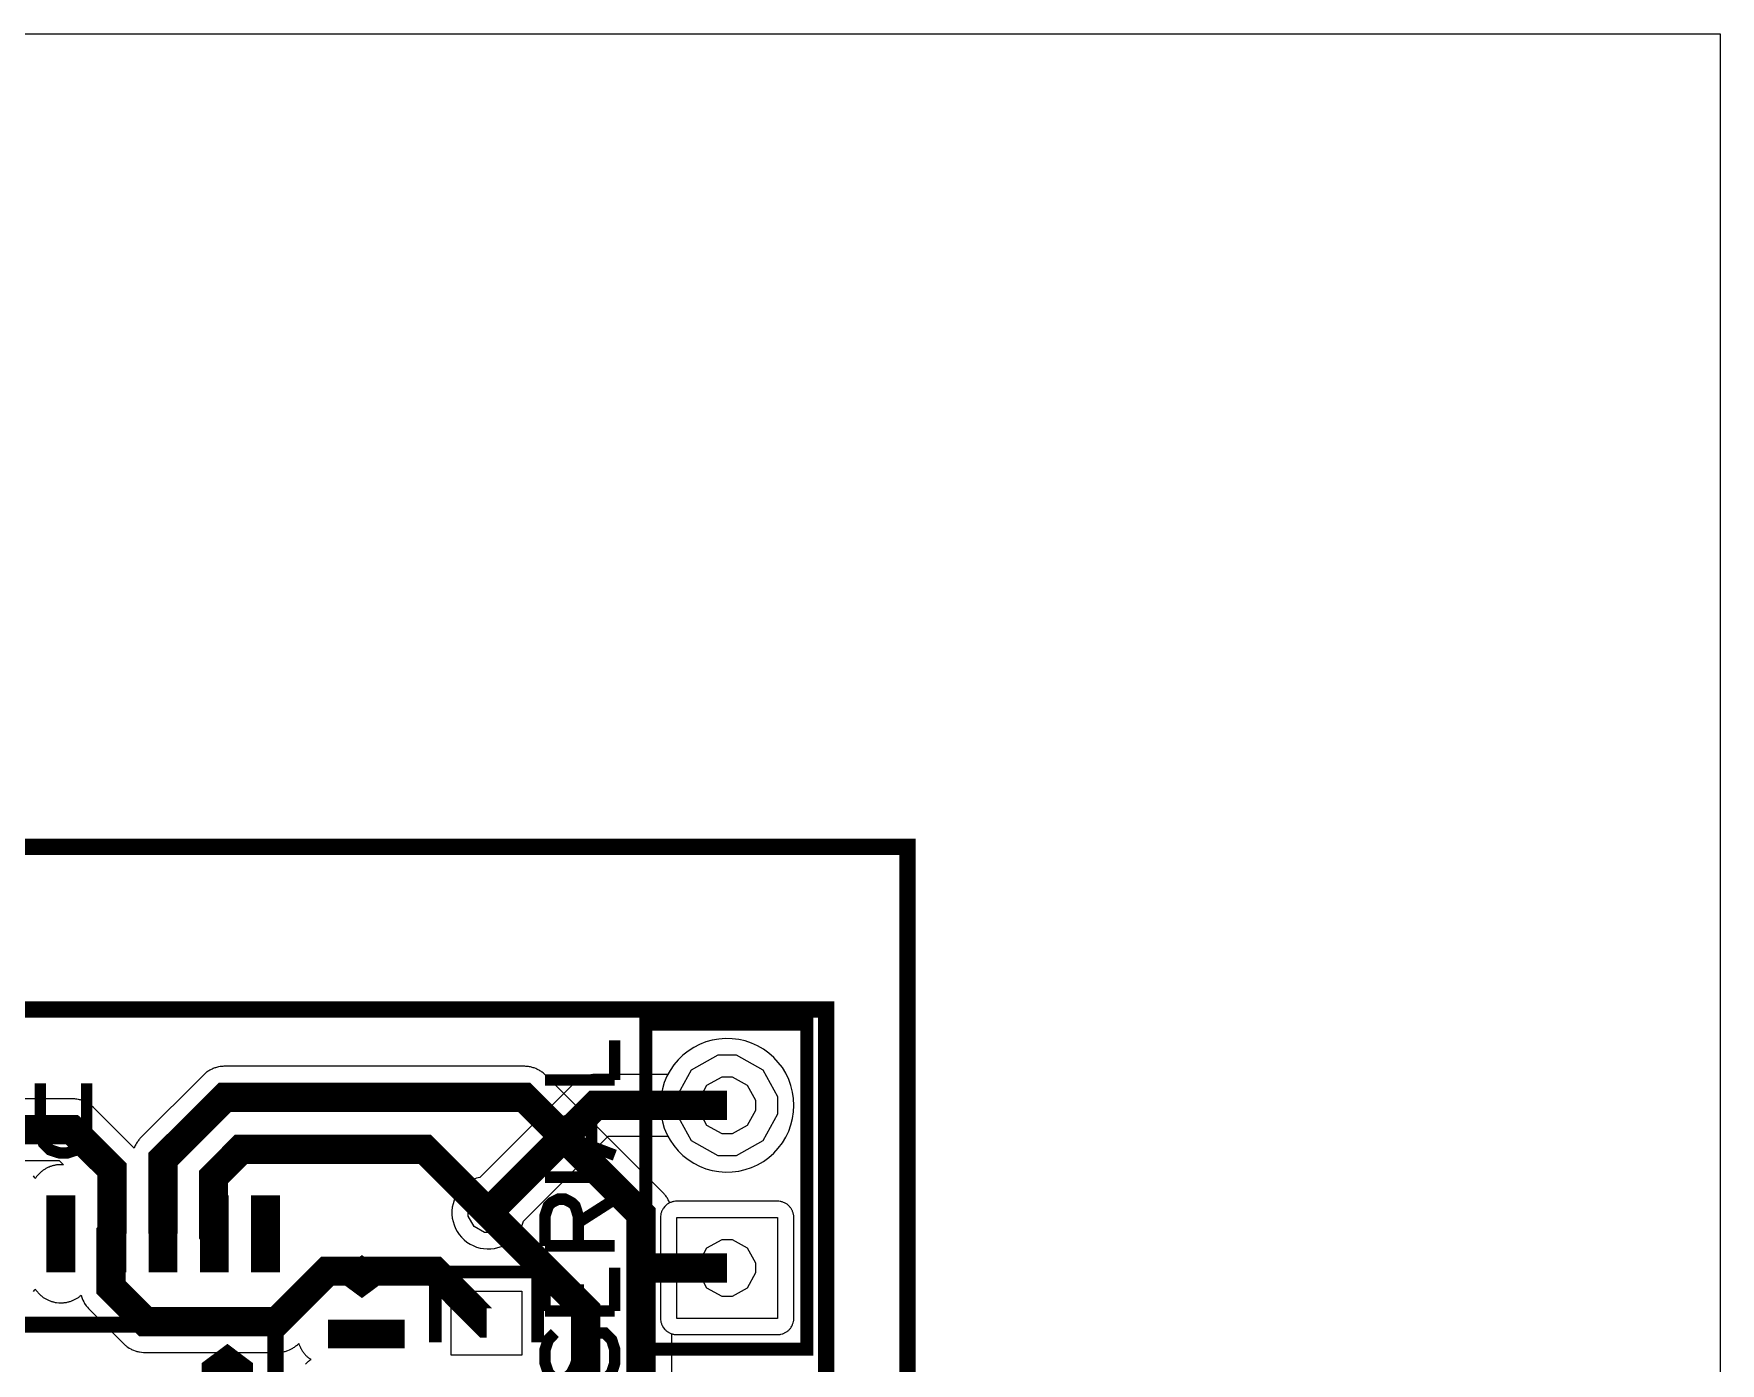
# Model space of a CAD drawing. Extents: x 0 to 5, y 0 to 2.5.
# Drawn here: x 3.919 to 5, y 1.648 to 2.5 of the extents above; entities that cross this region are included whole.
import ezdxf

# ---------------------------------------------------------------- set-up
doc = ezdxf.new("R2010")
doc.units = 0
doc.layers.get('0').update_dxf_attribs({"linetype": 'CONTINUOUS'})

msp = doc.modelspace()

# ---------------------------------------------------------------- linework, layer by layer
at = {"color": 0}
msp.add_lwpolyline([(0, 2.5), (5, 2.5), (5, 0), (0, 0), (0, 2.5)], close=True, dxfattribs=at)
at = {"color": 5, "const_width": 0.010417}
msp.add_lwpolyline([(0.520833, 1.97917), (4.47917, 1.97917), (4.47917, 0.520833), (0.520833, 0.520833), (0.520833, 1.97917)], close=True, dxfattribs=at)
at = {"color": 1, "const_width": 0.010417}
msp.add_lwpolyline([(0.520833, 1.97917), (4.47917, 1.97917), (4.47917, 0.520833), (0.520833, 0.520833), (0.520833, 1.97917)], close=True, dxfattribs=at)
at = {"color": 6, "const_width": 0.010417}
msp.add_lwpolyline([(0.625, 1.875), (4.42708, 1.875), (4.42708, 0.574978), (0.625, 0.574978), (0.625, 1.875)], close=True, dxfattribs=at)
at = {"color": 5}
for points in [[(0.625, 0.574978), (0.625, 1.875), (4.42708, 1.875), (4.42708, 0.574978), (0.625, 0.574978)], [(4.36247, 1.77072), (4.36675, 1.77083), (4.37099, 1.77138), (4.37517, 1.77235), (4.37918, 1.77371), (4.38308, 1.77544), (4.38678, 1.77756), (4.39025, 1.78006), (4.39344, 1.78288), (4.39632, 1.78603), (4.39893, 1.78944), (4.40115, 1.79308), (4.403, 1.79693), (4.40446, 1.80094), (4.40549, 1.80507), (4.40614, 1.80931), (4.40636, 1.81353), (4.40614, 1.81782), (4.40549, 1.82206), (4.40446, 1.82617), (4.403, 1.83018), (4.40115, 1.83404), (4.39893, 1.83768), (4.39632, 1.84104), (4.39344, 1.84418), (4.39025, 1.847), (4.38678, 1.8495), (4.38308, 1.85161), (4.37918, 1.8534), (4.37517, 1.85476), (4.37099, 1.85568), (4.36675, 1.85622), (4.36247, 1.85633), (4.35824, 1.85601), (4.354, 1.85531), (4.34988, 1.85411), (4.34592, 1.85254), (4.34212, 1.85064), (4.33854, 1.84831), (4.33524, 1.84565), (4.33214, 1.84267), (4.32943, 1.83942), (4.32699, 1.83589), (4.32497, 1.83214), (4.32329, 1.82818), (4.32206, 1.82411), (4.32118, 1.81993), (4.32081, 1.81569), (4.32081, 1.81142), (4.32118, 1.80718), (4.32206, 1.80296), (4.32329, 1.79889), (4.32497, 1.79497), (4.32699, 1.79124), (4.32943, 1.78771), (4.33214, 1.7844), (4.33524, 1.78147), (4.33854, 1.77875), (4.34212, 1.77647), (4.34592, 1.77453), (4.34988, 1.77294), (4.354, 1.77181), (4.35824, 1.77106), (4.36247, 1.77072)], [(4.18679, 1.6945), (4.23199, 1.6945), (4.23199, 1.65354), (4.18679, 1.65354), (4.18679, 1.6945)]]:
    msp.add_lwpolyline(points, close=True, dxfattribs=at)
at = {"color": 1}
for points in [[(0.625, 0.574978), (0.625, 1.875), (4.42708, 1.875), (4.42708, 0.574978), (0.625, 0.574978)], [(4.20985, 1.72157), (4.21213, 1.72163), (4.21446, 1.7219), (4.21669, 1.72244), (4.21892, 1.72314), (4.22103, 1.72413), (4.22304, 1.72526), (4.22488, 1.72661), (4.22661, 1.72814), (4.22819, 1.72988), (4.2296, 1.73172), (4.23085, 1.73367), (4.23182, 1.73579), (4.23264, 1.73796), (4.23296, 1.73936), (4.28738, 1.79372), (4.32563, 1.79372), (4.32699, 1.79124), (4.32943, 1.78771), (4.33214, 1.7844), (4.33524, 1.78147), (4.33854, 1.77875), (4.34212, 1.77647), (4.34592, 1.77453), (4.34988, 1.77294), (4.354, 1.77181), (4.35824, 1.77106), (4.36247, 1.77072), (4.36675, 1.77083), (4.37099, 1.77138), (4.37517, 1.77235), (4.37918, 1.77371), (4.38308, 1.77544), (4.38678, 1.77756), (4.39025, 1.78006), (4.39344, 1.78288), (4.39632, 1.78603), (4.39893, 1.78944), (4.40115, 1.79308), (4.403, 1.79693), (4.40446, 1.80094), (4.40549, 1.80507), (4.40614, 1.80931), (4.40636, 1.81353), (4.40614, 1.81782), (4.40549, 1.82206), (4.40446, 1.82617), (4.403, 1.83018), (4.40115, 1.83404), (4.39893, 1.83768), (4.39632, 1.84104), (4.39344, 1.84418), (4.39025, 1.847), (4.38678, 1.8495), (4.38308, 1.85161), (4.37918, 1.8534), (4.37517, 1.85476), (4.37099, 1.85568), (4.36675, 1.85622), (4.36247, 1.85633), (4.35824, 1.85601), (4.354, 1.85531), (4.34988, 1.85411), (4.34592, 1.85254), (4.34212, 1.85064), (4.33854, 1.84831), (4.33524, 1.84565), (4.33214, 1.84267), (4.32943, 1.83942), (4.32699, 1.83589), (4.32563, 1.83333), (4.2786, 1.83333), (4.278, 1.83328), (4.2774, 1.83328), (4.27681, 1.83317), (4.27621, 1.83311), (4.27501, 1.8329), (4.27442, 1.83274), (4.27387, 1.83263), (4.27328, 1.83242), (4.27274, 1.83225), (4.27214, 1.83203), (4.27106, 1.8316), (4.26942, 1.83078), (4.26893, 1.83046), (4.26844, 1.83018), (4.2679, 1.82981), (4.26742, 1.82949), (4.26699, 1.8291), (4.2665, 1.82872), (4.26563, 1.82796), (4.20503, 1.76736), (4.20301, 1.76682), (4.20085, 1.76594), (4.19879, 1.76492), (4.19683, 1.76367), (4.19504, 1.76221), (4.19336, 1.76058), (4.19189, 1.75885), (4.1906, 1.75689), (4.18951, 1.75489), (4.18858, 1.75271), (4.18788, 1.75054), (4.18744, 1.74826), (4.18722, 1.74593), (4.18722, 1.74365), (4.18744, 1.74132), (4.18788, 1.73904), (4.18858, 1.73688), (4.18951, 1.73469), (4.1906, 1.73269), (4.19189, 1.73074), (4.19336, 1.729), (4.19504, 1.72738), (4.19683, 1.72592), (4.19879, 1.72467), (4.20085, 1.72364), (4.20301, 1.72276), (4.20524, 1.72211), (4.20751, 1.72174), (4.20985, 1.72157)], [(4.33128, 1.66667), (4.39626, 1.66667), (4.39671, 1.66672), (4.39714, 1.66672), (4.39757, 1.66683), (4.39794, 1.66689), (4.39882, 1.6671), (4.39919, 1.66721), (4.39963, 1.66738), (4.40001, 1.66754), (4.40039, 1.66775), (4.40076, 1.66792), (4.40153, 1.66835), (4.40192, 1.66862), (4.40224, 1.66883), (4.40256, 1.66911), (4.40289, 1.66943), (4.40321, 1.66971), (4.40349, 1.67003), (4.40381, 1.67036), (4.40408, 1.67068), (4.40429, 1.67101), (4.40457, 1.67139), (4.405, 1.67215), (4.40517, 1.67253), (4.40539, 1.6729), (4.40554, 1.67329), (4.40571, 1.67372), (4.40582, 1.6741), (4.40603, 1.67497), (4.40608, 1.67535), (4.40619, 1.67578), (4.40619, 1.67622), (4.40625, 1.67665), (4.40625, 1.74208), (4.40619, 1.74251), (4.40619, 1.74294), (4.40608, 1.74338), (4.40603, 1.74382), (4.40593, 1.74425), (4.40582, 1.74462), (4.40571, 1.74507), (4.40554, 1.74544), (4.40539, 1.74588), (4.40517, 1.74625), (4.405, 1.74664), (4.40479, 1.74701), (4.40457, 1.74735), (4.40429, 1.74772), (4.40408, 1.74804), (4.40381, 1.74838), (4.40349, 1.74869), (4.40321, 1.74903), (4.40289, 1.74935), (4.40192, 1.75017), (4.40039, 1.75103), (4.39963, 1.75136), (4.39919, 1.75151), (4.39882, 1.75162), (4.39839, 1.75179), (4.39794, 1.75185), (4.39757, 1.75196), (4.39671, 1.75206), (4.3304, 1.75206), (4.32954, 1.75196), (4.3291, 1.75185), (4.32867, 1.75179), (4.32829, 1.75162), (4.32785, 1.75151), (4.32747, 1.75136), (4.32704, 1.75119), (4.32667, 1.75103), (4.3259, 1.7506), (4.32557, 1.75038), (4.32519, 1.75017), (4.32422, 1.74935), (4.32357, 1.74869), (4.32275, 1.74772), (4.32254, 1.74735), (4.32232, 1.74701), (4.32189, 1.74625), (4.32172, 1.74588), (4.32156, 1.74544), (4.3214, 1.74507), (4.32129, 1.74462), (4.32113, 1.74425), (4.32107, 1.74382), (4.32096, 1.74338), (4.32086, 1.74251), (4.32086, 1.67622), (4.32096, 1.67535), (4.32107, 1.67497), (4.32113, 1.67453), (4.32129, 1.6741), (4.3214, 1.67372), (4.32156, 1.67329), (4.32189, 1.67253), (4.32275, 1.67101), (4.32357, 1.67003), (4.32389, 1.66971), (4.32422, 1.66943), (4.32454, 1.66911), (4.32487, 1.66883), (4.32519, 1.66862), (4.32557, 1.66835), (4.3259, 1.66813), (4.32628, 1.66792), (4.32667, 1.66775), (4.32704, 1.66754), (4.32747, 1.66738), (4.32785, 1.66721), (4.32829, 1.6671), (4.32867, 1.66699), (4.3291, 1.66689), (4.32954, 1.66683), (4.32997, 1.66672), (4.3304, 1.66672), (4.33083, 1.66667), (4.33128, 1.66667)]]:
    msp.add_lwpolyline(points, close=True, dxfattribs=at)
at = {"color": 2, "const_width": 0.008333}
msp.add_lwpolyline([(4.31147, 1.86561), (4.41461, 1.86561), (4.41461, 1.65728), (4.31147, 1.65728), (4.31147, 1.86561)], close=True, dxfattribs=at)
at = {"color": 2, "const_width": 0.007292}
for points in [[(4.29156, 1.82969), (4.29156, 1.85519)], [(4.24685, 1.82969), (4.29156, 1.82969)], [(4.24685, 1.79856), (4.29156, 1.81565)], [(4.27664, 1.78792), (4.27664, 1.80925)], [(4.24685, 1.79856), (4.29156, 1.78157)], [(4.24685, 1.76753), (4.29156, 1.76753)], [(4.24685, 1.72353), (4.24685, 1.74274), (4.24897, 1.74918), (4.25103, 1.75125), (4.25532, 1.75342), (4.2596, 1.75342), (4.26383, 1.75125), (4.26606, 1.74918), (4.26812, 1.74274), (4.26812, 1.72353)], [(4.26812, 1.73844), (4.29156, 1.75342)], [(4.24685, 1.72353), (4.29156, 1.72353)], [(4.24685, 1.68175), (4.24685, 1.70947)], [(4.29156, 1.68175), (4.29156, 1.70947)], [(4.26812, 1.68175), (4.26812, 1.69883)], [(4.24685, 1.68175), (4.29156, 1.68175)], [(4.25319, 1.66769), (4.24897, 1.66342), (4.24685, 1.65707), (4.24685, 1.64854), (4.24897, 1.64219), (4.25319, 1.63792), (4.25749, 1.63792), (4.26178, 1.63997), (4.26383, 1.64219), (4.26606, 1.64649), (4.27029, 1.65929), (4.2724, 1.66342), (4.27447, 1.66564), (4.27875, 1.66769), (4.28521, 1.66769), (4.2895, 1.66342), (4.29156, 1.65707), (4.29156, 1.64854), (4.2895, 1.64219), (4.28521, 1.63792)]]:
    msp.add_lwpolyline(points, dxfattribs=at)
at = {"color": 5}
for points in [[(4.32813, 1.51156), (4.32813, 1.66715), (4.32829, 1.6671), (4.32867, 1.66699), (4.3291, 1.66689), (4.32954, 1.66683), (4.32997, 1.66672), (4.3304, 1.66672), (4.33083, 1.66667), (4.39626, 1.66667), (4.39671, 1.66672), (4.39714, 1.66672), (4.39757, 1.66683), (4.39794, 1.66689), (4.39882, 1.6671), (4.39919, 1.66721), (4.39963, 1.66738), (4.40001, 1.66754), (4.40039, 1.66775), (4.40076, 1.66792), (4.40153, 1.66835), (4.40192, 1.66862), (4.40224, 1.66883), (4.40256, 1.66911), (4.40289, 1.66943), (4.40321, 1.66971), (4.40349, 1.67003), (4.40381, 1.67036), (4.40408, 1.67068), (4.40429, 1.67101), (4.40457, 1.67139), (4.405, 1.67215), (4.40517, 1.67253), (4.40539, 1.6729), (4.40554, 1.67329), (4.40571, 1.67372), (4.40582, 1.6741), (4.40603, 1.67497), (4.40608, 1.67535), (4.40619, 1.67578), (4.40619, 1.67622), (4.40625, 1.67665), (4.40625, 1.74208), (4.40619, 1.74251), (4.40619, 1.74294), (4.40608, 1.74338), (4.40603, 1.74382), (4.40593, 1.74425), (4.40582, 1.74462), (4.40571, 1.74507), (4.40554, 1.74544), (4.40539, 1.74588), (4.40517, 1.74625), (4.405, 1.74664), (4.40479, 1.74701), (4.40457, 1.74735), (4.40429, 1.74772), (4.40408, 1.74804), (4.40381, 1.74838), (4.40349, 1.74869), (4.40321, 1.74903), (4.40289, 1.74935), (4.40192, 1.75017), (4.40039, 1.75103), (4.39963, 1.75136), (4.39919, 1.75151), (4.39882, 1.75162), (4.39839, 1.75179), (4.39794, 1.75185), (4.39757, 1.75196), (4.39671, 1.75206), (4.3304, 1.75206), (4.32954, 1.75196), (4.3291, 1.75185), (4.32867, 1.75179), (4.32829, 1.75162), (4.32785, 1.75151), (4.32747, 1.75136), (4.32704, 1.75119), (4.32671, 1.75103), (4.32661, 1.75131), (4.32639, 1.7519), (4.32611, 1.75244), (4.32585, 1.75293), (4.32557, 1.75347), (4.32525, 1.75401), (4.32497, 1.7545), (4.3246, 1.75499), (4.32428, 1.75549), (4.32389, 1.75597), (4.32351, 1.7564), (4.32314, 1.75689), (4.32275, 1.75732), (4.2469, 1.83317), (4.24647, 1.83356), (4.24599, 1.83393), (4.24556, 1.83431), (4.24507, 1.83469), (4.24457, 1.83501), (4.24408, 1.83539), (4.2436, 1.83567), (4.24306, 1.83599), (4.24251, 1.83626), (4.24203, 1.83653), (4.24149, 1.83681), (4.24089, 1.83703), (4.23981, 1.83746), (4.23921, 1.83763), (4.23867, 1.83783), (4.23807, 1.83794), (4.23747, 1.83811), (4.23693, 1.83822), (4.23633, 1.83832), (4.23574, 1.83838), (4.23514, 1.83849), (4.23454, 1.83849), (4.23394, 1.83854), (4.04107, 1.83854), (4.04047, 1.83849), (4.03988, 1.83849), (4.03928, 1.83838), (4.03868, 1.83832), (4.03749, 1.83811), (4.03694, 1.83794), (4.03635, 1.83783), (4.03575, 1.83763), (4.03521, 1.83746), (4.03467, 1.83724), (4.03407, 1.83703), (4.03353, 1.83681), (4.03244, 1.83626), (4.03196, 1.83599), (4.03142, 1.83567), (4.03093, 1.83539), (4.03043, 1.83501), (4.02994, 1.83469), (4.02897, 1.83393), (4.0281, 1.83317), (4.02767, 1.83274), (3.98807, 1.79318), (3.98768, 1.79275), (3.98725, 1.79232), (3.98687, 1.79183), (3.98649, 1.79139), (3.98617, 1.7909), (3.98579, 1.79042), (3.98546, 1.78993), (3.98514, 1.78939), (3.98486, 1.7889), (3.98454, 1.78836), (3.98426, 1.78782), (3.98406, 1.78728), (3.98378, 1.78674), (3.98356, 1.78618), (3.98356, 1.78608), (3.98329, 1.7864), (3.95774, 1.8119), (3.95731, 1.81233), (3.95643, 1.8131), (3.95546, 1.81386), (3.95497, 1.81418), (3.95449, 1.81456), (3.954, 1.81483), (3.95344, 1.81515), (3.95296, 1.81543), (3.95188, 1.81597), (3.95079, 1.8164), (3.95019, 1.81662), (3.94965, 1.81679), (3.94906, 1.817), (3.94851, 1.81711), (3.94792, 1.81728), (3.94672, 1.81749), (3.94613, 1.81754), (3.94553, 1.81765), (3.94493, 1.81765), (3.94433, 1.81771), (3.78901, 1.81771)], [(3.79779, 1.7781), (3.93554, 1.7781), (3.93826, 1.77544), (3.93778, 1.77544), (3.93733, 1.7755), (3.93582, 1.7755), (3.93533, 1.77544), (3.93485, 1.77544), (3.93386, 1.77533), (3.93343, 1.77522), (3.93289, 1.77518), (3.93246, 1.77507), (3.93192, 1.77496), (3.93147, 1.77485), (3.93099, 1.77468), (3.93056, 1.77458), (3.93007, 1.77442), (3.92964, 1.77425), (3.92914, 1.77403), (3.92871, 1.77388), (3.92822, 1.77365), (3.92785, 1.77344), (3.92736, 1.77322), (3.92697, 1.773), (3.92654, 1.77274), (3.92611, 1.77251), (3.92567, 1.77219), (3.92529, 1.77197), (3.92486, 1.77165), (3.92453, 1.77138), (3.9241, 1.77106), (3.92378, 1.77078), (3.92339, 1.7704), (3.92264, 1.76975), (3.92236, 1.76942), (3.92199, 1.76904), (3.92171, 1.76872), (3.92133, 1.76828), (3.92106, 1.7679), (3.92074, 1.76753), (3.92046, 1.76714), (3.92019, 1.76671), (3.92014, 1.76665), (3.92014, 1.76671), (3.91982, 1.76714), (3.919, 1.76828)], [(3.919, 1.69422), (3.91982, 1.69536), (3.92014, 1.69581), (3.92014, 1.69586), (3.92019, 1.69581), (3.92046, 1.69536), (3.92074, 1.69499), (3.92106, 1.69461), (3.92133, 1.69422), (3.92171, 1.69379), (3.92199, 1.69347), (3.92236, 1.69308), (3.92264, 1.69276), (3.92301, 1.69239), (3.92339, 1.69211), (3.92378, 1.69174), (3.9241, 1.69146), (3.92453, 1.69114), (3.92486, 1.69086), (3.92529, 1.69054), (3.92567, 1.69026), (3.92611, 1.69), (3.92654, 1.68978), (3.92697, 1.68951), (3.92736, 1.68929), (3.92785, 1.68907), (3.92822, 1.68886), (3.92871, 1.68864), (3.92914, 1.68847), (3.92964, 1.68826), (3.93007, 1.6881), (3.93056, 1.68793), (3.93099, 1.68782), (3.93147, 1.68767), (3.93192, 1.68756), (3.93246, 1.68744), (3.93289, 1.68733), (3.93343, 1.68728), (3.93386, 1.68718), (3.93533, 1.68701), (3.93778, 1.68701), (3.93832, 1.68707), (3.93875, 1.68713), (3.93929, 1.68718), (3.93972, 1.68728), (3.94021, 1.68733), (3.94065, 1.68744), (3.94119, 1.68756), (3.94162, 1.68767), (3.94211, 1.68782), (3.94254, 1.68793), (3.94308, 1.6881), (3.94347, 1.68826), (3.94401, 1.68847), (3.94439, 1.68864), (3.94488, 1.68886), (3.94575, 1.68929), (3.94613, 1.68951), (3.94661, 1.68978), (3.947, 1.69), (3.94743, 1.69026), (3.94781, 1.69054), (3.94824, 1.69086), (3.94862, 1.69114), (3.949, 1.69146), (3.94938, 1.69174), (3.9496, 1.69194), (3.94971, 1.69157), (3.94987, 1.69097), (3.95003, 1.69043), (3.95025, 1.68983), (3.95068, 1.68875), (3.95122, 1.68767), (3.9515, 1.68718), (3.95182, 1.68664), (3.95281, 1.68517), (3.95356, 1.68419), (3.95432, 1.68332), (3.97706, 1.6606), (3.97749, 1.66021), (3.97797, 1.65978), (3.9784, 1.6594), (3.97889, 1.65907), (3.97939, 1.65869), (3.98036, 1.65804), (3.98144, 1.6575), (3.98193, 1.65722), (3.98247, 1.65696), (3.98307, 1.65674), (3.98415, 1.65631), (3.98475, 1.65608), (3.98529, 1.65593), (3.98589, 1.65576), (3.98649, 1.65565), (3.98703, 1.65554), (3.98822, 1.65533), (3.98942, 1.65522), (4.07617, 1.65522), (4.07736, 1.65533), (4.07975, 1.65576), (4.08029, 1.65593), (4.08089, 1.65608), (4.08143, 1.65631), (4.08203, 1.65653), (4.08311, 1.65696), (4.08475, 1.65776), (4.08524, 1.65804), (4.08572, 1.65836), (4.08626, 1.65869), (4.08675, 1.65907), (4.08718, 1.6594), (4.08768, 1.65978), (4.08811, 1.66021), (4.08854, 1.6606), (4.08897, 1.66103), (4.08903, 1.66103), (4.08914, 1.6606), (4.08931, 1.66015), (4.08951, 1.65967), (4.08968, 1.65924), (4.0899, 1.65875), (4.09011, 1.65836), (4.09033, 1.65787), (4.09056, 1.6575), (4.09082, 1.65707), (4.09104, 1.65663), (4.09131, 1.65619), (4.09158, 1.65582), (4.0919, 1.65539), (4.09218, 1.65506), (4.0925, 1.65463), (4.09278, 1.65429), (4.09315, 1.65386), (4.09343, 1.65354), (4.09381, 1.65315), (4.09413, 1.65289), (4.09451, 1.6525), (4.09483, 1.65224), (4.09526, 1.65186), (4.09565, 1.65158), (4.09603, 1.65126), (4.0964, 1.65099), (4.09685, 1.65072), (4.0969, 1.65067), (4.09685, 1.65067), (4.0964, 1.65033), (4.09565, 1.64979), (4.09526, 1.64947), (4.09483, 1.64914), (4.09451, 1.64882), (4.09413, 1.64849), (4.09343, 1.64779)]]:
    msp.add_lwpolyline(points, dxfattribs=at)
at = {"color": 254}
for points in [[(4.39583, 1.81353), (4.39583, 1.80783), (4.38633, 1.79075), (4.36925, 1.78125), (4.36356, 1.78125), (4.35781, 1.78125), (4.34071, 1.79075), (4.33128, 1.80783), (4.33128, 1.81353), (4.33128, 1.81928), (4.34071, 1.83637), (4.35781, 1.84581), (4.36356, 1.84581), (4.36925, 1.84581), (4.38633, 1.83637), (4.39583, 1.81928), (4.39583, 1.81353)], [(4.22314, 1.74479), (4.22314, 1.74257), (4.2194, 1.73583), (4.21262, 1.7321), (4.21039, 1.7321), (4.20811, 1.7321), (4.20139, 1.73583), (4.19769, 1.74257), (4.19769, 1.74479), (4.19769, 1.74707), (4.20139, 1.75379), (4.20811, 1.75749), (4.21039, 1.75749), (4.21262, 1.75749), (4.2194, 1.75379), (4.22314, 1.74707), (4.22314, 1.74479)], [(4.33128, 1.74164), (4.39583, 1.74164), (4.39583, 1.67708), (4.33128, 1.67708), (4.33128, 1.74164)]]:
    msp.add_lwpolyline(points, close=True, dxfattribs=at)
at = {"color": 54}
for points, const_width in [([(3.95313, 1.82758), (3.95313, 1.79574), (3.95107, 1.78928), (3.94678, 1.785), (3.94032, 1.78293), (3.93604, 1.78293), (3.92969, 1.785), (3.9254, 1.78928), (3.92333, 1.79574), (3.92333, 1.82758)], 0.007292), ([(4.12332, 1.70383), (4.12332, 1.7054), (4.1295, 1.70996), (4.13564, 1.70535), (4.13564, 1.70378), (4.13564, 1.70226), (4.1295, 1.69769), (4.12332, 1.70226), (4.12332, 1.70378)], 0.012303), ([(4.24219, 1.66168), (4.24219, 1.70676), (4.17654, 1.70676), (4.17654, 1.66168)], 0.008202), ([(4.0351, 1.64231), (4.0351, 1.64437), (4.04329, 1.6505), (4.05149, 1.64432), (4.05149, 1.64225), (4.05149, 1.64025), (4.04329, 1.63406), (4.0351, 1.64019), (4.0351, 1.64219)], 0.016404)]:
    msp.add_lwpolyline(points, dxfattribs=dict(at, const_width=const_width))
at = {"color": 5}
for points, const_width in [([(4.00206, 1.73122), (4.00206, 1.77919), (4.04167, 1.81874), (4.23335, 1.81874), (4.30832, 1.74376), (4.30832, 1.00418), (4.36458, 0.947917)], 0.01875), ([(3.96929, 1.73122), (3.96929, 1.7724), (3.94374, 1.7979), (3.78961, 1.7979), (3.47396, 1.48232), (2.6875, 1.48232), (2.24164, 1.03646), (2.24164, 0.829156), (2.33018, 0.740614)], 0.01875), ([(4.21039, 1.74479), (4.16982, 1.78543), (4.05208, 1.78543), (4.0344, 1.76768), (4.0344, 1.73178), (4.03489, 1.73122)], 0.01875), ([(3.93658, 1.75586), (3.93658, 1.70665)], 0.018455), ([(3.96929, 1.75586), (3.96929, 1.70665)], 0.018455), ([(4.00206, 1.75586), (4.00206, 1.70665)], 0.018455), ([(4.03489, 1.75586), (4.03489, 1.70665)], 0.018455), ([(4.06771, 1.75586), (4.06771, 1.70665)], 0.018455), ([(4.36458, 0.84375), (4.35211, 0.84375), (4.29893, 0.896864), (4.23753, 0.896864), (4.20731, 0.927083), (4.20731, 1.22499), (4.27289, 1.29064), (4.27289, 1.68229), (4.21039, 1.74479)], 0.01875), ([(4.20936, 1.67404), (4.20925, 1.67404), (4.17606, 1.70731), (4.10732, 1.70731), (4.07497, 1.67503), (3.99061, 1.67503), (3.96875, 1.69689), (3.96875, 1.73074), (3.96929, 1.73122)], 0.01875), ([(4.36356, 1.70936), (4.30832, 1.70936)], 0.01875), ([(4.10769, 1.6671), (4.1569, 1.6671)], 0.018455)]:
    msp.add_lwpolyline(points, dxfattribs=dict(at, const_width=const_width))
at = {"color": 250}
for points in [[(4.38178, 1.81353), (4.38178, 1.81033), (4.37642, 1.80067), (4.36675, 1.79531), (4.36356, 1.79531), (4.36029, 1.79531), (4.35064, 1.80067), (4.34532, 1.81033), (4.34532, 1.81353), (4.34532, 1.81679), (4.35064, 1.82644), (4.36029, 1.83176), (4.36356, 1.83176), (4.36675, 1.83176), (4.37642, 1.82644), (4.38178, 1.81679), (4.38178, 1.81353)], [(4.21669, 1.74479), (4.21669, 1.74328), (4.21197, 1.73856), (4.21039, 1.73856), (4.20882, 1.73856), (4.20415, 1.74328), (4.20415, 1.74479), (4.20415, 1.74636), (4.20882, 1.75103), (4.21039, 1.75103), (4.21197, 1.75103), (4.21669, 1.74636), (4.21669, 1.74479)], [(4.38178, 1.70936), (4.38178, 1.70617), (4.37642, 1.6965), (4.36675, 1.69114), (4.36356, 1.69114), (4.36029, 1.69114), (4.35064, 1.6965), (4.34532, 1.70617), (4.34532, 1.70936), (4.34532, 1.71262), (4.35064, 1.72228), (4.36029, 1.7276), (4.36356, 1.7276), (4.36675, 1.7276), (4.37642, 1.72228), (4.38178, 1.71262), (4.38178, 1.70936)]]:
    msp.add_lwpolyline(points, close=True, dxfattribs=at)
at = {"color": 1, "const_width": 0.01875}
msp.add_lwpolyline([(4.36356, 1.81353), (4.27919, 1.81353), (4.21039, 1.74479)], dxfattribs=at)
at = {"color": 54, "const_width": 0.010417}
msp.add_lwpolyline([(3.83219, 1.67301), (4.07406, 1.67301), (4.07406, 1.43115), (3.83219, 1.43115), (3.83219, 1.67301)], close=True, dxfattribs=at)

doc.saveas('drawing.dxf')
